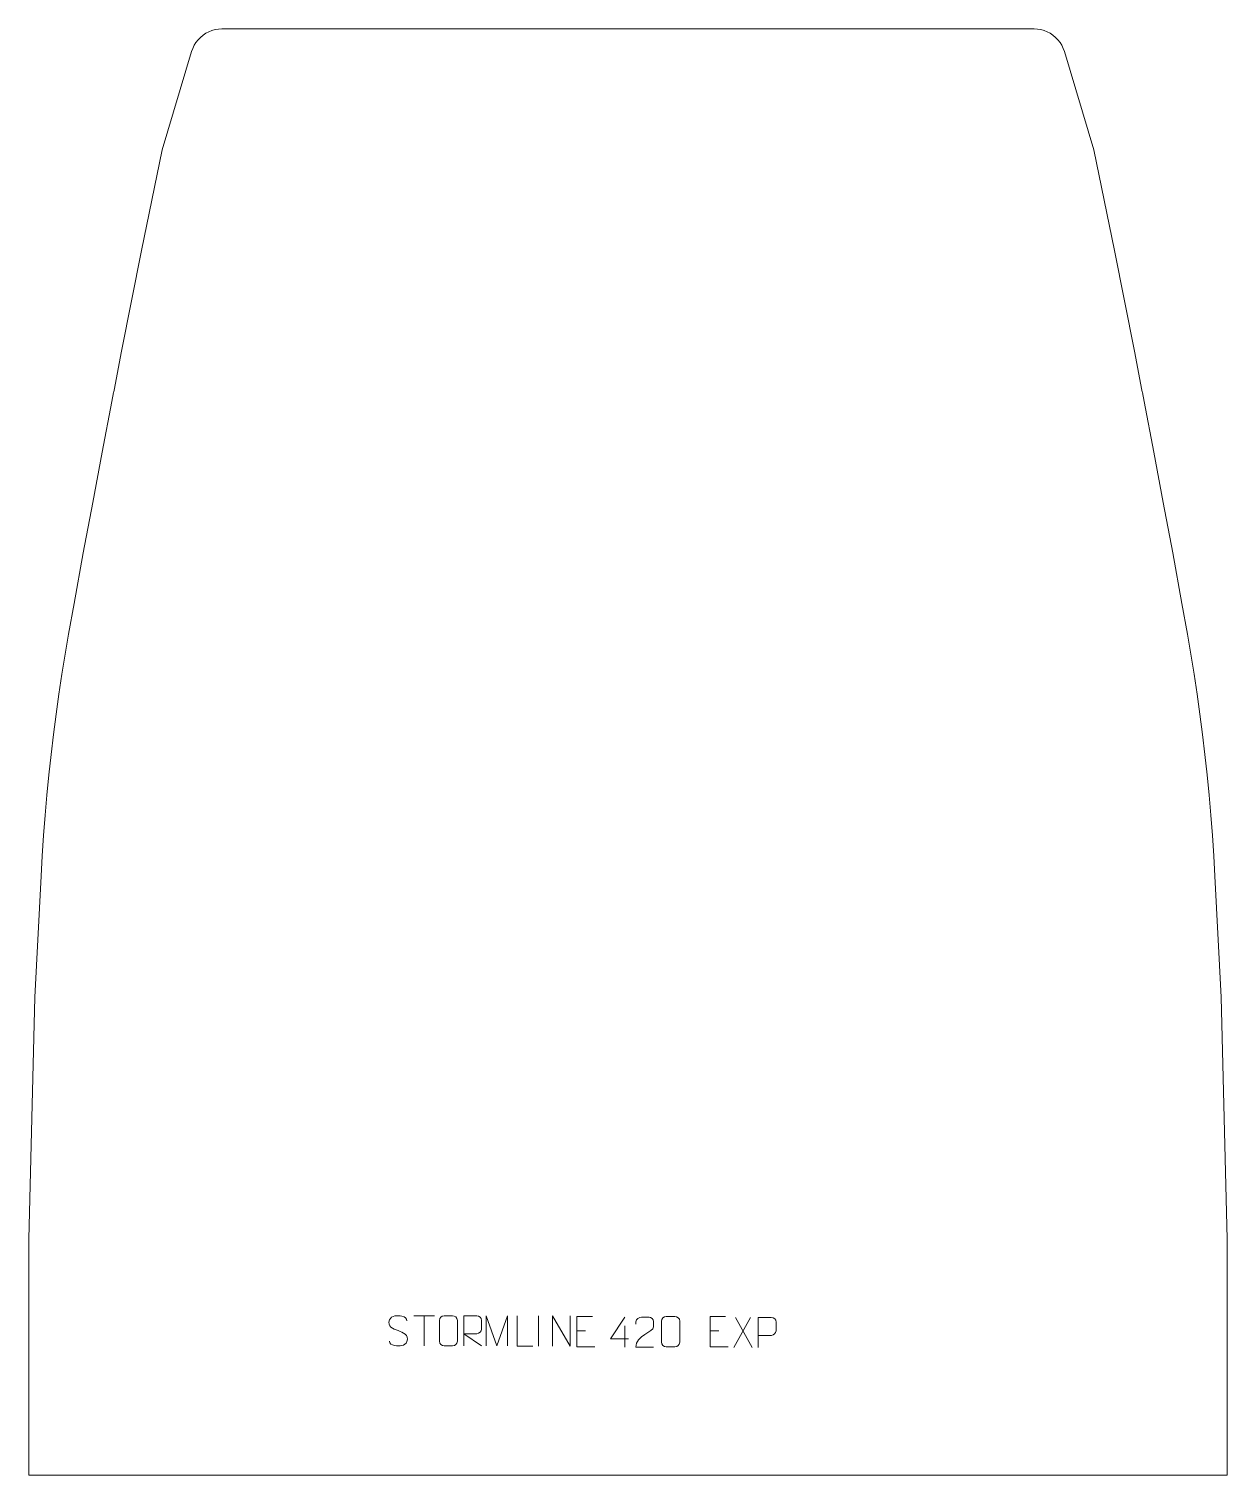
# Model space of a CAD drawing. Header units: millimetres. Extents: x -508 to 482, y 656 to 1851.
import ezdxf

# ---------------------------------------------------------------- set-up
doc = ezdxf.new("R2010")
doc.units = ezdxf.units.MM
doc.header["$MEASUREMENT"] = 0
doc.layers.add('layer 1', color=7, linetype='Continuous')

msp = doc.modelspace()

# ---------------------------------------------------------------- linework, layer by layer
at = {"layer": 'layer 1', "color": 242, "lineweight": 9}
msp.add_open_spline([(-348.8607, 1851.1938), (-348.8607, 1851.1938), (322.1205, 1851.1938), (322.1205, 1851.1938), (322.1205, 1851.1938), (322.1205, 1851.1938), (324.91, 1851.0443), (324.91, 1851.0443), (324.91, 1851.0443), (324.91, 1851.0443), (327.6688, 1850.5996), (327.6688, 1850.5996), (327.6688, 1850.5996), (327.6688, 1850.5996), (330.3653, 1849.8639), (330.3653, 1849.8639), (330.3653, 1849.8639), (330.3653, 1849.8639), (332.9666, 1848.8457), (332.9666, 1848.8457), (332.9666, 1848.8457), (332.9666, 1848.8457), (335.4451, 1847.5558), (335.4451, 1847.5558), (335.4451, 1847.5558), (335.4451, 1847.5558), (337.7732, 1846.0095), (337.7732, 1846.0095), (337.7732, 1846.0095), (337.7732, 1846.0095), (339.9225, 1844.2249), (339.9225, 1844.2249), (339.9225, 1844.2249), (339.9225, 1844.2249), (341.8703, 1842.2207), (341.8703, 1842.2207), (341.8703, 1842.2207), (341.8703, 1842.2207), (343.5935, 1840.0221), (343.5935, 1840.0221), (343.5935, 1840.0221), (343.5935, 1840.0221), (345.0731, 1837.6516), (345.0731, 1837.6516), (345.0731, 1837.6516), (345.0731, 1837.6516), (346.2912, 1835.1364), (346.2912, 1835.1364), (346.2912, 1835.1364), (346.2912, 1835.1364), (347.2364, 1832.5069), (347.2364, 1832.5069), (347.2364, 1832.5069), (347.2364, 1832.5069), (371.6303, 1751.194), (371.6303, 1751.194), (371.6303, 1751.194), (371.6303, 1751.194), (380.1366, 1709.6417), (380.1366, 1709.6417), (380.1366, 1709.6417), (380.1366, 1709.6417), (388.5355, 1668.0683), (388.5355, 1668.0683), (388.5355, 1668.0683), (388.5355, 1668.0683), (396.8273, 1626.4726), (396.8273, 1626.4726), (396.8273, 1626.4726), (396.8273, 1626.4726), (405.012, 1584.8569), (405.012, 1584.8569), (405.012, 1584.8569), (405.012, 1584.8569), (411.2395, 1552.7558), (411.2395, 1552.7558), (411.2395, 1552.7558), (411.2395, 1552.7558), (411.5432, 1551.194), (411.5432, 1551.194), (411.5432, 1551.194), (411.5432, 1551.194), (411.6196, 1550.7949), (411.6196, 1550.7949), (411.6196, 1550.7949), (411.6196, 1550.7949), (413.0895, 1543.2185), (413.0895, 1543.2185), (413.0895, 1543.2185), (413.0895, 1543.2185), (421.06, 1501.5605), (421.06, 1501.5605), (421.06, 1501.5605), (421.06, 1501.5605), (428.9238, 1459.8824), (428.9238, 1459.8824), (428.9238, 1459.8824), (428.9238, 1459.8824), (436.6801, 1418.1843), (436.6801, 1418.1843), (436.6801, 1418.1843), (436.6801, 1418.1843), (444.3279, 1376.4648), (444.3279, 1376.4648), (444.3279, 1376.4648), (444.3279, 1376.4648), (448.8947, 1351.1938), (448.8947, 1351.1938), (448.8947, 1351.1938), (448.8947, 1351.1938), (451.7289, 1334.6502), (451.7289, 1334.6502), (451.7289, 1334.6502), (451.7289, 1334.6502), (454.3923, 1318.0784), (454.3923, 1318.0784), (454.3923, 1318.0784), (454.3923, 1318.0784), (456.8852, 1301.4805), (456.8852, 1301.4805), (456.8852, 1301.4805), (456.8852, 1301.4805), (459.2086, 1284.8569), (459.2086, 1284.8569), (459.2086, 1284.8569), (459.2086, 1284.8569), (461.3612, 1268.2109), (461.3612, 1268.2109), (461.3612, 1268.2109), (461.3612, 1268.2109), (463.342, 1251.5446), (463.342, 1251.5446), (463.342, 1251.5446), (463.342, 1251.5446), (465.1536, 1234.8573), (465.1536, 1234.8573), (465.1536, 1234.8573), (465.1536, 1234.8573), (466.7918, 1218.1536), (466.7918, 1218.1536), (466.7918, 1218.1536), (466.7918, 1218.1536), (468.2584, 1201.4336), (468.2584, 1201.4336), (468.2584, 1201.4336), (468.2584, 1201.4336), (469.5542, 1184.6979), (469.5542, 1184.6979), (469.5542, 1184.6979), (469.5542, 1184.6979), (470.6783, 1167.9519), (470.6783, 1167.9519), (470.6783, 1167.9519), (470.6783, 1167.9519), (471.6304, 1151.1938), (471.6304, 1151.1938), (471.6304, 1151.1938), (471.6304, 1151.1938), (476.6303, 1051.194), (476.6303, 1051.194), (476.6303, 1051.194), (476.6303, 1051.194), (481.6301, 851.1941), (481.6301, 851.1941), (481.6301, 851.1941), (481.6301, 851.1941), (481.6301, 656.1936), (481.6301, 656.1936), (481.6301, 656.1936), (481.6301, 656.1936), (-508.3703, 656.1936), (-508.3703, 656.1936), (-508.3703, 656.1936), (-508.3703, 656.1936), (-508.3703, 851.1941), (-508.3703, 851.1941), (-508.3703, 851.1941), (-508.3703, 851.1941), (-503.3691, 1051.194), (-503.3691, 1051.194), (-503.3691, 1051.194), (-503.3691, 1051.194), (-498.3693, 1151.1938), (-498.3693, 1151.1938), (-498.3693, 1151.1938), (-498.3693, 1151.1938), (-497.4171, 1167.9519), (-497.4171, 1167.9519), (-497.4171, 1167.9519), (-497.4171, 1167.9519), (-496.2944, 1184.6979), (-496.2944, 1184.6979), (-496.2944, 1184.6979), (-496.2944, 1184.6979), (-494.9986, 1201.4336), (-494.9986, 1201.4336), (-494.9986, 1201.4336), (-494.9986, 1201.4336), (-493.531, 1218.1536), (-493.531, 1218.1536), (-493.531, 1218.1536), (-493.531, 1218.1536), (-491.8925, 1234.8573), (-491.8925, 1234.8573), (-491.8925, 1234.8573), (-491.8925, 1234.8573), (-490.0822, 1251.5446), (-490.0822, 1251.5446), (-490.0822, 1251.5446), (-490.0822, 1251.5446), (-488.1014, 1268.2109), (-488.1014, 1268.2109), (-488.1014, 1268.2109), (-488.1014, 1268.2109), (-485.9488, 1284.8569), (-485.9488, 1284.8569), (-485.9488, 1284.8569), (-485.9488, 1284.8569), (-483.6254, 1301.4805), (-483.6254, 1301.4805), (-483.6254, 1301.4805), (-483.6254, 1301.4805), (-481.1315, 1318.0784), (-481.1315, 1318.0784), (-481.1315, 1318.0784), (-481.1315, 1318.0784), (-478.4678, 1334.6502), (-478.4678, 1334.6502), (-478.4678, 1334.6502), (-478.4678, 1334.6502), (-475.6349, 1351.1938), (-475.6349, 1351.1938), (-475.6349, 1351.1938), (-475.6349, 1351.1938), (-471.0681, 1376.4648), (-471.0681, 1376.4648), (-471.0681, 1376.4648), (-471.0681, 1376.4648), (-463.4189, 1418.1843), (-463.4189, 1418.1843), (-463.4189, 1418.1843), (-463.4189, 1418.1843), (-455.6636, 1459.8824), (-455.6636, 1459.8824), (-455.6636, 1459.8824), (-455.6636, 1459.8824), (-447.8002, 1501.5605), (-447.8002, 1501.5605), (-447.8002, 1501.5605), (-447.8002, 1501.5605), (-439.8297, 1543.2185), (-439.8297, 1543.2185), (-439.8297, 1543.2185), (-439.8297, 1543.2185), (-438.3598, 1550.7949), (-438.3598, 1550.7949), (-438.3598, 1550.7949), (-438.3598, 1550.7949), (-438.282, 1551.194), (-438.282, 1551.194), (-438.282, 1551.194), (-438.282, 1551.194), (-437.9797, 1552.7558), (-437.9797, 1552.7558), (-437.9797, 1552.7558), (-437.9797, 1552.7558), (-431.7522, 1584.8569), (-431.7522, 1584.8569), (-431.7522, 1584.8569), (-431.7522, 1584.8569), (-423.5661, 1626.4726), (-423.5661, 1626.4726), (-423.5661, 1626.4726), (-423.5661, 1626.4726), (-415.2744, 1668.0683), (-415.2744, 1668.0683), (-415.2744, 1668.0683), (-415.2744, 1668.0683), (-406.8755, 1709.6417), (-406.8755, 1709.6417), (-406.8755, 1709.6417), (-406.8755, 1709.6417), (-398.3695, 1751.194), (-398.3695, 1751.194), (-398.3695, 1751.194), (-398.3695, 1751.194), (-373.9753, 1832.5069), (-373.9753, 1832.5069), (-373.9753, 1832.5069), (-373.9753, 1832.5069), (-373.0314, 1835.1364), (-373.0314, 1835.1364), (-373.0314, 1835.1364), (-373.0314, 1835.1364), (-371.8133, 1837.6516), (-371.8133, 1837.6516), (-371.8133, 1837.6516), (-371.8133, 1837.6516), (-370.3327, 1840.0221), (-370.3327, 1840.0221), (-370.3327, 1840.0221), (-370.3327, 1840.0221), (-368.6094, 1842.2207), (-368.6094, 1842.2207), (-368.6094, 1842.2207), (-368.6094, 1842.2207), (-366.6627, 1844.2249), (-366.6627, 1844.2249), (-366.6627, 1844.2249), (-366.6627, 1844.2249), (-364.5124, 1846.0095), (-364.5124, 1846.0095), (-364.5124, 1846.0095), (-364.5124, 1846.0095), (-362.1853, 1847.5558), (-362.1853, 1847.5558), (-362.1853, 1847.5558), (-362.1853, 1847.5558), (-359.7068, 1848.8457), (-359.7068, 1848.8457), (-359.7068, 1848.8457), (-359.7068, 1848.8457), (-357.1045, 1849.8639), (-357.1045, 1849.8639), (-357.1045, 1849.8639), (-357.1045, 1849.8639), (-354.409, 1850.5996), (-354.409, 1850.5996), (-354.409, 1850.5996), (-354.409, 1850.5996), (-351.6502, 1851.0443), (-351.6502, 1851.0443), (-351.6502, 1851.0443), (-351.6502, 1851.0443), (-348.8607, 1851.1938), (-348.8607, 1851.1938)], degree=3, knots=[0, 0, 0, 0, 0.011764706, 0.011764706, 0.011764706, 0.011764706, 0.023529412, 0.023529412, 0.023529412, 0.023529412, 0.035294118, 0.035294118, 0.035294118, 0.035294118, 0.047058824, 0.047058824, 0.047058824, 0.047058824, 0.058823529, 0.058823529, 0.058823529, 0.058823529, 0.070588235, 0.070588235, 0.070588235, 0.070588235, 0.082352941, 0.082352941, 0.082352941, 0.082352941, 0.094117647, 0.094117647, 0.094117647, 0.094117647, 0.105882353, 0.105882353, 0.105882353, 0.105882353, 0.117647059, 0.117647059, 0.117647059, 0.117647059, 0.129411765, 0.129411765, 0.129411765, 0.129411765, 0.141176471, 0.141176471, 0.141176471, 0.141176471, 0.152941176, 0.152941176, 0.152941176, 0.152941176, 0.164705882, 0.164705882, 0.164705882, 0.164705882, 0.176470588, 0.176470588, 0.176470588, 0.176470588, 0.188235294, 0.188235294, 0.188235294, 0.188235294, 0.2, 0.2, 0.2, 0.2, 0.211764706, 0.211764706, 0.211764706, 0.211764706, 0.223529412, 0.223529412, 0.223529412, 0.223529412, 0.235294118, 0.235294118, 0.235294118, 0.235294118, 0.247058824, 0.247058824, 0.247058824, 0.247058824, 0.258823529, 0.258823529, 0.258823529, 0.258823529, 0.270588235, 0.270588235, 0.270588235, 0.270588235, 0.282352941, 0.282352941, 0.282352941, 0.282352941, 0.294117647, 0.294117647, 0.294117647, 0.294117647, 0.305882353, 0.305882353, 0.305882353, 0.305882353, 0.317647059, 0.317647059, 0.317647059, 0.317647059, 0.329411765, 0.329411765, 0.329411765, 0.329411765, 0.341176471, 0.341176471, 0.341176471, 0.341176471, 0.352941176, 0.352941176, 0.352941176, 0.352941176, 0.364705882, 0.364705882, 0.364705882, 0.364705882, 0.376470588, 0.376470588, 0.376470588, 0.376470588, 0.388235294, 0.388235294, 0.388235294, 0.388235294, 0.4, 0.4, 0.4, 0.4, 0.411764706, 0.411764706, 0.411764706, 0.411764706, 0.423529412, 0.423529412, 0.423529412, 0.423529412, 0.435294118, 0.435294118, 0.435294118, 0.435294118, 0.447058824, 0.447058824, 0.447058824, 0.447058824, 0.458823529, 0.458823529, 0.458823529, 0.458823529, 0.470588235, 0.470588235, 0.470588235, 0.470588235, 0.482352941, 0.482352941, 0.482352941, 0.482352941, 0.494117647, 0.494117647, 0.494117647, 0.494117647, 0.505882353, 0.505882353, 0.505882353, 0.505882353, 0.517647059, 0.517647059, 0.517647059, 0.517647059, 0.529411765, 0.529411765, 0.529411765, 0.529411765, 0.541176471, 0.541176471, 0.541176471, 0.541176471, 0.552941176, 0.552941176, 0.552941176, 0.552941176, 0.564705882, 0.564705882, 0.564705882, 0.564705882, 0.576470588, 0.576470588, 0.576470588, 0.576470588, 0.588235294, 0.588235294, 0.588235294, 0.588235294, 0.6, 0.6, 0.6, 0.6, 0.611764706, 0.611764706, 0.611764706, 0.611764706, 0.623529412, 0.623529412, 0.623529412, 0.623529412, 0.635294118, 0.635294118, 0.635294118, 0.635294118, 0.647058824, 0.647058824, 0.647058824, 0.647058824, 0.658823529, 0.658823529, 0.658823529, 0.658823529, 0.670588235, 0.670588235, 0.670588235, 0.670588235, 0.682352941, 0.682352941, 0.682352941, 0.682352941, 0.694117647, 0.694117647, 0.694117647, 0.694117647, 0.705882353, 0.705882353, 0.705882353, 0.705882353, 0.717647059, 0.717647059, 0.717647059, 0.717647059, 0.729411765, 0.729411765, 0.729411765, 0.729411765, 0.741176471, 0.741176471, 0.741176471, 0.741176471, 0.752941176, 0.752941176, 0.752941176, 0.752941176, 0.764705882, 0.764705882, 0.764705882, 0.764705882, 0.776470588, 0.776470588, 0.776470588, 0.776470588, 0.788235294, 0.788235294, 0.788235294, 0.788235294, 0.8, 0.8, 0.8, 0.8, 0.811764706, 0.811764706, 0.811764706, 0.811764706, 0.823529412, 0.823529412, 0.823529412, 0.823529412, 0.835294118, 0.835294118, 0.835294118, 0.835294118, 0.847058824, 0.847058824, 0.847058824, 0.847058824, 0.858823529, 0.858823529, 0.858823529, 0.858823529, 0.870588235, 0.870588235, 0.870588235, 0.870588235, 0.882352941, 0.882352941, 0.882352941, 0.882352941, 0.894117647, 0.894117647, 0.894117647, 0.894117647, 0.905882353, 0.905882353, 0.905882353, 0.905882353, 0.917647059, 0.917647059, 0.917647059, 0.917647059, 0.929411765, 0.929411765, 0.929411765, 0.929411765, 0.941176471, 0.941176471, 0.941176471, 0.941176471, 0.952941176, 0.952941176, 0.952941176, 0.952941176, 0.964705882, 0.964705882, 0.964705882, 0.964705882, 0.976470588, 0.976470588, 0.976470588, 0.976470588, 1, 1, 1, 1], dxfattribs=at)
at = {"layer": 'layer 1', "color": 250, "lineweight": 9}
for points, knots in [([(-203.2946, 775.5714), (-207.5429, 777.0418), (-212.451, 778.8376), (-210.4459, 784.3579), (-210.4459, 784.3579), (-208.9424, 788.4978), (-203.7288, 788.1093), (-200.1252, 787.5082), (-200.1252, 787.5082), (-197.2646, 787.031), (-196.3999, 785.8178), (-196.0893, 783.7337)], [0, 0, 0, 0, 0.25, 0.25, 0.25, 0.25, 0.5, 0.5, 0.5, 0.5, 1, 1, 1, 1]), ([(-165.3288, 787.8746), (-163.0031, 787.8746), (-160.677, 787.8746), (-158.3509, 787.8746), (-158.3509, 787.8746), (-156.4043, 787.9102), (-154.4129, 786.4186), (-154.3862, 783.981), (-154.3862, 783.981), (-154.3866, 778.2341), (-154.3866, 772.4868), (-154.3862, 766.7391), (-154.3862, 766.7391), (-154.526, 764.4157), (-156.2032, 762.9361), (-158.3509, 762.9253), (-158.3509, 762.9253), (-160.6828, 762.9257), (-163.0147, 762.9257), (-165.3462, 762.9253), (-165.3462, 762.9253), (-167.2712, 762.8199), (-169.2433, 764.7044), (-169.2321, 766.7217), (-169.2321, 766.7217), (-169.2318, 772.4918), (-169.2318, 778.2615), (-169.2321, 784.0308), (-169.2321, 784.0308), (-169.2279, 786.1689), (-167.4812, 787.8881), (-165.3288, 787.8746)], [0, 0, 0, 0, 0.111111111, 0.111111111, 0.111111111, 0.111111111, 0.222222222, 0.222222222, 0.222222222, 0.222222222, 0.333333333, 0.333333333, 0.333333333, 0.333333333, 0.444444444, 0.444444444, 0.444444444, 0.444444444, 0.555555556, 0.555555556, 0.555555556, 0.555555556, 0.666666667, 0.666666667, 0.666666667, 0.666666667, 0.777777778, 0.777777778, 0.777777778, 0.777777778, 1, 1, 1, 1]), ([(-149.1412, 762.9214), (-149.1412, 762.9214), (-149.1412, 787.8749), (-149.1412, 787.8749), (-149.1412, 787.8749), (-145.5464, 787.8749), (-141.9509, 787.8749), (-138.3557, 787.8749), (-138.3557, 787.8749), (-136.0304, 787.8372), (-134.4731, 786.3472), (-134.4772, 783.9808), (-134.4772, 783.9808), (-134.4776, 781.9453), (-134.4776, 778.8859), (-134.4772, 776.8499), (-134.4772, 776.8499), (-134.4837, 774.9744), (-136.296, 773.0326), (-138.3055, 773.0135), (-138.3055, 773.0135), (-138.3055, 773.0135), (-149.1412, 773.0135), (-149.1412, 773.0135), (-149.1412, 773.0135), (-149.1412, 773.0135), (-134.4865, 762.9214), (-134.4865, 762.9214)], [0, 0, 0, 0, 0.125, 0.125, 0.125, 0.125, 0.25, 0.25, 0.25, 0.25, 0.375, 0.375, 0.375, 0.375, 0.5, 0.5, 0.5, 0.5, 0.625, 0.625, 0.625, 0.625, 0.75, 0.75, 0.75, 0.75, 1, 1, 1, 1]), ([(-130.6516, 762.9192), (-130.6516, 762.9192), (-130.6516, 787.8771), (-130.6516, 787.8771), (-130.6516, 787.8771), (-130.6516, 787.8771), (-121.7265, 762.9192), (-121.7265, 762.9192), (-121.7265, 762.9192), (-121.7265, 762.9192), (-112.9666, 787.8766), (-112.9666, 787.8766), (-112.9666, 787.8766), (-112.9666, 787.8766), (-112.9666, 762.9192), (-112.9666, 762.9192)], [0, 0, 0, 0, 0.2, 0.2, 0.2, 0.2, 0.4, 0.4, 0.4, 0.4, 0.6, 0.6, 0.6, 0.6, 1, 1, 1, 1]), ([(-91.9289, 762.8502), (-91.9289, 762.8502), (-104.878, 762.8502), (-104.878, 762.8502), (-104.878, 762.8502), (-104.878, 762.8502), (-104.878, 787.8038), (-104.878, 787.8038)], [0, 0, 0, 0, 0.333333333, 0.333333333, 0.333333333, 0.333333333, 1, 1, 1, 1]), ([(-75.7308, 762.8503), (-75.7308, 762.8503), (-75.7308, 787.8038), (-75.7308, 787.8038), (-75.7308, 787.8038), (-75.7308, 787.8038), (-61.076, 762.8503), (-61.076, 762.8503), (-61.076, 762.8503), (-61.076, 762.8503), (-61.076, 787.8038), (-61.076, 787.8038)], [0, 0, 0, 0, 0.25, 0.25, 0.25, 0.25, 0.5, 0.5, 0.5, 0.5, 1, 1, 1, 1]), ([(-42.6976, 787.2067), (-42.6976, 787.2067), (-55.5715, 787.2067), (-55.5715, 787.2067), (-55.5715, 787.2067), (-55.5715, 787.2067), (-55.5715, 762.2531), (-55.5715, 762.2531), (-55.5715, 762.2531), (-55.5715, 762.2531), (-40.7057, 762.2531), (-40.7057, 762.2531)], [0, 0, 0, 0, 0.25, 0.25, 0.25, 0.25, 0.5, 0.5, 0.5, 0.5, 1, 1, 1, 1]), ([(-12.9432, 768.7459), (-12.9432, 768.7459), (-27.7649, 768.7459), (-27.7649, 768.7459), (-27.7649, 768.7459), (-27.7649, 768.7459), (-15.8873, 786.8164), (-15.8873, 786.8164)], [0, 0, 0, 0, 0.333333333, 0.333333333, 0.333333333, 0.333333333, 1, 1, 1, 1]), ([(7.8257, 761.8422), (2.9113, 761.8425), (-2.0031, 761.8425), (-6.9172, 761.8422), (-6.9172, 761.8422), (-6.9172, 771.7745), (7.7338, 774.4157), (7.8257, 778.726), (7.8257, 778.726), (7.8254, 780.1501), (7.8254, 781.5738), (7.8257, 782.9971), (7.8257, 782.9971), (7.8088, 785.0742), (5.686, 786.799), (4.015, 786.8163), (4.015, 786.8163), (1.9418, 786.8159), (-0.1311, 786.8159), (-2.2035, 786.8163), (-2.2035, 786.8163), (-4.0256, 786.8328), (-6.8503, 785.0407), (-6.9172, 782.9471), (-6.9172, 782.9471), (-6.9172, 782.9471), (-6.9172, 780.8923), (-6.9172, 780.8923)], [0, 0, 0, 0, 0.125, 0.125, 0.125, 0.125, 0.25, 0.25, 0.25, 0.25, 0.375, 0.375, 0.375, 0.375, 0.5, 0.5, 0.5, 0.5, 0.625, 0.625, 0.625, 0.625, 0.75, 0.75, 0.75, 0.75, 1, 1, 1, 1]), ([(18.2806, 787.2292), (20.6467, 787.2292), (23.0132, 787.2292), (25.3797, 787.2292), (25.3797, 787.2292), (27.3602, 787.2648), (29.3862, 785.7705), (29.4133, 783.3284), (29.4133, 783.3284), (29.4129, 777.571), (29.4129, 771.8132), (29.4133, 766.055), (29.4133, 766.055), (29.2712, 763.7274), (27.5648, 762.2451), (25.3797, 762.2343), (25.3797, 762.2343), (23.0073, 762.2347), (20.6349, 762.2347), (18.2629, 762.2343), (18.2629, 762.2343), (16.3044, 762.1287), (14.298, 764.0166), (14.3094, 766.0376), (14.3094, 766.0376), (14.3098, 771.8182), (14.3098, 777.5985), (14.3094, 783.3783), (14.3094, 783.3783), (14.3137, 785.5203), (16.0908, 787.2428), (18.2806, 787.2292)], [0, 0, 0, 0, 0.111111111, 0.111111111, 0.111111111, 0.111111111, 0.222222222, 0.222222222, 0.222222222, 0.222222222, 0.333333333, 0.333333333, 0.333333333, 0.333333333, 0.444444444, 0.444444444, 0.444444444, 0.444444444, 0.555555556, 0.555555556, 0.555555556, 0.555555556, 0.666666667, 0.666666667, 0.666666667, 0.666666667, 0.777777778, 0.777777778, 0.777777778, 0.777777778, 1, 1, 1, 1]), ([(67.3023, 787.2067), (67.3023, 787.2067), (54.4284, 787.2067), (54.4284, 787.2067), (54.4284, 787.2067), (54.4284, 787.2067), (54.4284, 762.2531), (54.4284, 762.2531), (54.4284, 762.2531), (54.4284, 762.2531), (69.2942, 762.2531), (69.2942, 762.2531)], [0, 0, 0, 0, 0.25, 0.25, 0.25, 0.25, 0.5, 0.5, 0.5, 0.5, 1, 1, 1, 1]), ([(94.2716, 761.5165), (94.2716, 761.5165), (94.2716, 786.4701), (94.2716, 786.4701), (94.2716, 786.4701), (97.8666, 786.4701), (101.4619, 786.4701), (105.0573, 786.4701), (105.0573, 786.4701), (107.3825, 786.4322), (108.9399, 784.9421), (108.9357, 782.576), (108.9357, 782.576), (108.9353, 780.5403), (108.9353, 777.481), (108.9357, 775.445), (108.9357, 775.445), (108.9292, 773.5696), (107.117, 771.6277), (105.1074, 771.6086), (105.1074, 771.6086), (105.1074, 771.6086), (94.2716, 771.6086), (94.2716, 771.6086)], [0, 0, 0, 0, 0.142857143, 0.142857143, 0.142857143, 0.142857143, 0.285714286, 0.285714286, 0.285714286, 0.285714286, 0.428571429, 0.428571429, 0.428571429, 0.428571429, 0.571428571, 0.571428571, 0.571428571, 0.571428571, 0.714285714, 0.714285714, 0.714285714, 0.714285714, 1, 1, 1, 1]), ([(-203.2946, 775.5713), (-199.276, 773.9246), (-194.2465, 772.0363), (-196.0805, 766.676), (-196.0805, 766.676), (-197.5403, 762.4096), (-202.4511, 762.6663), (-206.1772, 763.221), (-206.1772, 763.221), (-208.9272, 763.6308), (-210.1481, 764.8443), (-210.5261, 766.9565)], [0, 0, 0, 0, 0.25, 0.25, 0.25, 0.25, 0.5, 0.5, 0.5, 0.5, 1, 1, 1, 1])]:
    msp.add_open_spline(points, degree=3, knots=knots, dxfattribs=at)
for points in [[(-190.3028, 787.8514), (-190.3028, 787.8514), (-173.3156, 787.8514), (-173.3156, 787.8514)], [(-181.809, 762.9214), (-181.809, 762.9214), (-181.809, 787.8749), (-181.809, 787.8749)], [(-87.4034, 787.8141), (-87.4034, 787.8141), (-87.4034, 762.84), (-87.4034, 762.84)], [(-15.8873, 779.507), (-15.8873, 779.507), (-15.8873, 761.8423), (-15.8873, 761.8423)], [(87.7467, 786.4701), (87.7467, 786.4701), (74.0061, 761.5743), (74.0061, 761.5743)], [(75.4607, 786.4701), (75.4607, 786.4701), (89.2013, 761.5166), (89.2013, 761.5166)], [(-55.5715, 775.327), (-55.5715, 775.327), (-48.4034, 775.327), (-48.4034, 775.327)], [(54.4284, 775.327), (54.4284, 775.327), (61.5965, 775.327), (61.5965, 775.327)]]:
    msp.add_open_spline(points, degree=3, dxfattribs=at)

doc.saveas('drawing.dxf')
